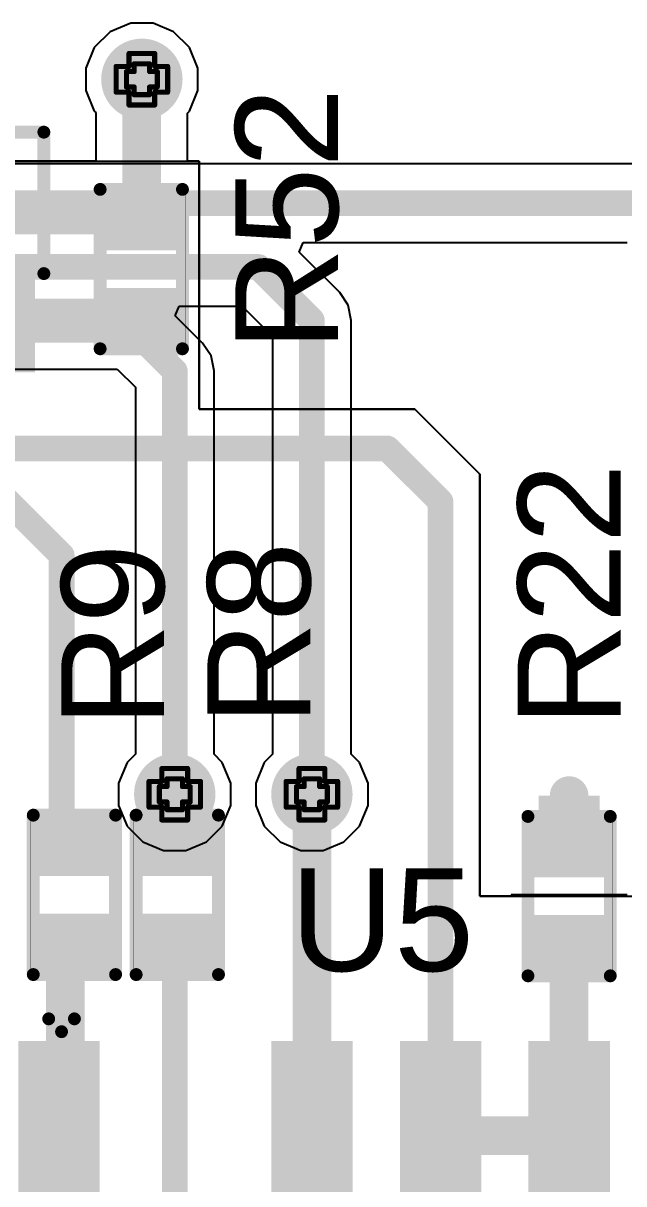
# Model space of a CAD drawing. Header units: inches. Extents: x -5 to 5258, y -4 to 5281.
# Drawn here: x 52.94 to 58.87, y 26.26 to 37.73 of the extents above; entities that cross this region are included whole.
import ezdxf

# ---------------------------------------------------------------- set-up
doc = ezdxf.new("R2010")
doc.units = ezdxf.units.IN
for name, color, linetype in [('Bottom Layer', 5, 'Continuous'), ('Bottom Solder', 6, 'Continuous'), ('Drill Drawing', 1, 'Continuous'), ('Top Layer', 1, 'Continuous'), ('Top Overlay', 2, 'Continuous'), ('Top Paste', 8, 'Continuous'), ('Top Solder', 216, 'Continuous'), ('Via Holes', 16, 'Continuous')]:
    doc.layers.add(name, color=color, linetype=linetype)
doc.styles.add('Arial', font='', dxfattribs={"height": 0.2})
doc.styles.get('Arial').set_extended_font_data('Arial')

# ---------------------------------------------------------------- blocks, each defined once
blk = doc.blocks.new('SOIC_8_0_154___3_90___W______10')
at = {"layer": 'Top Layer'}
for points in [[(-3.474999399999999, 1.6050006), (-3.474999399999999, 2.2049994), (-1.92499996, 2.2049994), (-1.92499996, 1.6050006)], [(1.92499996, 1.6050006), (1.92499996, 2.2049994), (3.474999399999999, 2.2049994), (3.474999399999999, 1.6050006)], [(-3.474999399999999, 0.3350005999999998), (-3.474999399999999, 0.9349993999999998), (-1.92499996, 0.9349994), (-1.92499996, 0.3350006000000001)], [(1.92499996, 0.3350005999999998), (1.92499996, 0.9349993999999998), (3.474999399999999, 0.9349994), (3.474999399999999, 0.3350006000000001)], [(-3.474999399999999, -0.9349994), (-3.474999399999999, -0.3350006000000001), (-1.92499996, -0.3350005999999998), (-1.92499996, -0.9349993999999998)], [(1.92499996, -0.9349994), (1.92499996, -0.3350006000000001), (3.474999399999999, -0.3350005999999998), (3.474999399999999, -0.9349993999999998)], [(-3.474999399999999, -2.2049994), (-3.474999399999999, -1.6050006), (-1.92499996, -1.6050006), (-1.92499996, -2.2049994)], [(1.92499996, -2.2049994), (1.92499996, -1.6050006), (3.474999399999999, -1.6050006), (3.474999399999999, -2.2049994)]]:
    blk.add_hatch(color=1, dxfattribs=at).paths.add_polyline_path(points)
at = {"layer": 'Top Overlay'}
blk.add_hatch(color=2, dxfattribs=at).paths.add_polyline_path([(-1.83820816, 1.62498024), (-1.48260816, 1.62498024), (-1.48260816, 2.20918024), (-1.83820816, 2.20918024)])
at = {"layer": 'Top Paste'}
for points in [[(-3.474999399999999, 1.6050006), (-3.474999399999999, 2.2049994), (-1.92499996, 2.2049994), (-1.92499996, 1.6050006)], [(1.92499996, 1.6050006), (1.92499996, 2.2049994), (3.474999399999999, 2.2049994), (3.474999399999999, 1.6050006)], [(-3.474999399999999, 0.3350005999999998), (-3.474999399999999, 0.9349993999999998), (-1.92499996, 0.9349994), (-1.92499996, 0.3350006000000001)], [(1.92499996, 0.3350005999999998), (1.92499996, 0.9349993999999998), (3.474999399999999, 0.9349994), (3.474999399999999, 0.3350006000000001)], [(-3.474999399999999, -0.9349994), (-3.474999399999999, -0.3350006000000001), (-1.92499996, -0.3350005999999998), (-1.92499996, -0.9349993999999998)], [(1.92499996, -0.9349994), (1.92499996, -0.3350006000000001), (3.474999399999999, -0.3350005999999998), (3.474999399999999, -0.9349993999999998)], [(-3.474999399999999, -2.2049994), (-3.474999399999999, -1.6050006), (-1.92499996, -1.6050006), (-1.92499996, -2.2049994)], [(1.92499996, -2.2049994), (1.92499996, -1.6050006), (3.474999399999999, -1.6050006), (3.474999399999999, -2.2049994)]]:
    blk.add_hatch(color=8, dxfattribs=at).paths.add_polyline_path(points)
at = {"layer": 'Top Solder'}
for points in [[(-3.5765994, 1.5034006), (-3.5765994, 2.3065994), (-1.82339996, 2.3065994), (-1.82339996, 1.5034006)], [(1.82339996, 1.5034006), (1.82339996, 2.3065994), (3.5765994, 2.3065994), (3.5765994, 1.5034006)], [(-3.5765994, 0.2334005999999998), (-3.5765994, 1.0365994), (-1.82339996, 1.0365994), (-1.82339996, 0.2334006000000002)], [(1.82339996, 0.2334005999999998), (1.82339996, 1.0365994), (3.5765994, 1.0365994), (3.5765994, 0.2334006000000002)], [(-3.5765994, -1.0365994), (-3.5765994, -0.2334006000000002), (-1.82339996, -0.2334005999999998), (-1.82339996, -1.0365994)], [(1.82339996, -1.0365994), (1.82339996, -0.2334006000000002), (3.5765994, -0.2334005999999998), (3.5765994, -1.0365994)], [(-3.5765994, -2.3065994), (-3.5765994, -1.5034006), (-1.82339996, -1.5034006), (-1.82339996, -2.3065994)], [(1.82339996, -2.3065994), (1.82339996, -1.5034006), (3.5765994, -1.5034006), (3.5765994, -2.3065994)]]:
    blk.add_hatch(color=216, dxfattribs=at).paths.add_polyline_path(points)
at = {"layer": 'Top Overlay', "const_width": 0.127}
for points in [[(1.8034, 2.5146), (-1.8288, 2.5146)], [(-3.66700054, 1.9304), (-3.79400308, 2.0574)], [(-3.79400054, 1.8034), (-3.79400308, 2.0574)], [(-3.79400054, 1.8034), (-3.66700054, 1.9304)], [(1.8034, -2.5146), (-1.8288, -2.5146)]]:
    blk.add_lwpolyline(points, dxfattribs=at)
at = {"layer": 'Top Overlay', "const_width": 0.0635}
for points in [[(-1.86055, 2.5146, 1), (-1.79705, 2.5146, 1)], [(1.77165, 2.5146, 1), (1.83515, 2.5146, 1)], [(-3.82575308, 2.0574, 1), (-3.76225308, 2.0574, 1)], [(-3.82575308, 2.0574, 1), (-3.76225308, 2.0574, 1)], [(-3.69875054, 1.9304, 1), (-3.63525054, 1.9304, 1)], [(-3.69875054, 1.9304, 1), (-3.63525054, 1.9304, 1)], [(-3.82575054, 1.8034, 1), (-3.76225054, 1.8034, 1)], [(-3.82575054, 1.8034, 1), (-3.76225054, 1.8034, 1)], [(-1.86055, -2.5146, 1), (-1.79705, -2.5146, 1)], [(1.77165, -2.5146, 1), (1.83515, -2.5146, 1)]]:
    blk.add_lwpolyline(points, format="xyb", close=True, dxfattribs=at)
blk = doc.blocks.new('SOIC_8_0_154___3_90___W______11')
at = {"layer": 'Top Layer'}
for points in [[(-3.474999399999999, 1.6050006), (-3.474999399999999, 2.2049994), (-1.92499996, 2.2049994), (-1.92499996, 1.6050006)], [(1.92499996, 1.6050006), (1.92499996, 2.2049994), (3.474999399999999, 2.2049994), (3.474999399999999, 1.6050006)], [(-3.474999399999999, 0.3350005999999998), (-3.474999399999999, 0.9349993999999998), (-1.92499996, 0.9349994), (-1.92499996, 0.3350006000000001)], [(1.92499996, 0.3350005999999998), (1.92499996, 0.9349993999999998), (3.474999399999999, 0.9349994), (3.474999399999999, 0.3350006000000001)], [(-3.474999399999999, -0.9349994), (-3.474999399999999, -0.3350006000000001), (-1.92499996, -0.3350005999999998), (-1.92499996, -0.9349993999999998)], [(1.92499996, -0.9349994), (1.92499996, -0.3350006000000001), (3.474999399999999, -0.3350005999999998), (3.474999399999999, -0.9349993999999998)], [(-3.474999399999999, -2.2049994), (-3.474999399999999, -1.6050006), (-1.92499996, -1.6050006), (-1.92499996, -2.2049994)], [(1.92499996, -2.2049994), (1.92499996, -1.6050006), (3.474999399999999, -1.6050006), (3.474999399999999, -2.2049994)]]:
    blk.add_hatch(color=1, dxfattribs=at).paths.add_polyline_path(points)
at = {"layer": 'Top Overlay'}
blk.add_hatch(color=2, dxfattribs=at).paths.add_polyline_path([(-1.83820816, 1.62576764), (-1.48260816, 1.62576764), (-1.48260816, 2.20996764), (-1.83820816, 2.20996764)])
at = {"layer": 'Top Paste'}
for points in [[(-3.474999399999999, 1.6050006), (-3.474999399999999, 2.2049994), (-1.92499996, 2.2049994), (-1.92499996, 1.6050006)], [(1.92499996, 1.6050006), (1.92499996, 2.2049994), (3.474999399999999, 2.2049994), (3.474999399999999, 1.6050006)], [(-3.474999399999999, 0.3350005999999998), (-3.474999399999999, 0.9349993999999998), (-1.92499996, 0.9349994), (-1.92499996, 0.3350006000000001)], [(1.92499996, 0.3350005999999998), (1.92499996, 0.9349993999999998), (3.474999399999999, 0.9349994), (3.474999399999999, 0.3350006000000001)], [(-3.474999399999999, -0.9349994), (-3.474999399999999, -0.3350006000000001), (-1.92499996, -0.3350005999999998), (-1.92499996, -0.9349993999999998)], [(1.92499996, -0.9349994), (1.92499996, -0.3350006000000001), (3.474999399999999, -0.3350005999999998), (3.474999399999999, -0.9349993999999998)], [(-3.474999399999999, -2.2049994), (-3.474999399999999, -1.6050006), (-1.92499996, -1.6050006), (-1.92499996, -2.2049994)], [(1.92499996, -2.2049994), (1.92499996, -1.6050006), (3.474999399999999, -1.6050006), (3.474999399999999, -2.2049994)]]:
    blk.add_hatch(color=8, dxfattribs=at).paths.add_polyline_path(points)
at = {"layer": 'Top Solder'}
for points in [[(-3.5765994, 1.5034006), (-3.5765994, 2.3065994), (-1.82339996, 2.3065994), (-1.82339996, 1.5034006)], [(1.82339996, 1.5034006), (1.82339996, 2.3065994), (3.5765994, 2.3065994), (3.5765994, 1.5034006)], [(-3.5765994, 0.2334005999999998), (-3.5765994, 1.0365994), (-1.82339996, 1.0365994), (-1.82339996, 0.2334006000000002)], [(1.82339996, 0.2334005999999998), (1.82339996, 1.0365994), (3.5765994, 1.0365994), (3.5765994, 0.2334006000000002)], [(-3.5765994, -1.0365994), (-3.5765994, -0.2334006000000002), (-1.82339996, -0.2334005999999998), (-1.82339996, -1.0365994)], [(1.82339996, -1.0365994), (1.82339996, -0.2334006000000002), (3.5765994, -0.2334005999999998), (3.5765994, -1.0365994)], [(-3.5765994, -2.3065994), (-3.5765994, -1.5034006), (-1.82339996, -1.5034006), (-1.82339996, -2.3065994)], [(1.82339996, -2.3065994), (1.82339996, -1.5034006), (3.5765994, -1.5034006), (3.5765994, -2.3065994)]]:
    blk.add_hatch(color=216, dxfattribs=at).paths.add_polyline_path(points)
at = {"layer": 'Top Overlay', "const_width": 0.127}
for points in [[(1.8034, 2.5146), (-1.8288, 2.5146)], [(-3.66700054, 1.9304), (-3.79400308, 2.0574)], [(-3.79400054, 1.8034), (-3.79400308, 2.0574)], [(-3.79400054, 1.8034), (-3.66700054, 1.9304)], [(1.8034, -2.5146), (-1.8288, -2.5146)]]:
    blk.add_lwpolyline(points, dxfattribs=at)
at = {"layer": 'Top Overlay', "const_width": 0.0635}
for points in [[(-1.86055, 2.5146, 1), (-1.79705, 2.5146, 1)], [(1.77165, 2.5146, 1), (1.83515, 2.5146, 1)], [(-3.82575308, 2.0574, 1), (-3.76225308, 2.0574, 1)], [(-3.82575308, 2.0574, 1), (-3.76225308, 2.0574, 1)], [(-3.69875054, 1.9304, 1), (-3.63525054, 1.9304, 1)], [(-3.69875054, 1.9304, 1), (-3.63525054, 1.9304, 1)], [(-3.82575054, 1.8034, 1), (-3.76225054, 1.8034, 1)], [(-3.82575054, 1.8034, 1), (-3.76225054, 1.8034, 1)], [(-1.86055, -2.5146, 1), (-1.79705, -2.5146, 1)], [(1.77165, -2.5146, 1), (1.83515, -2.5146, 1)]]:
    blk.add_lwpolyline(points, format="xyb", close=True, dxfattribs=at)
blk = doc.blocks.new('R___0402_40')
at = {"layer": 'Top Layer'}
for points in [[(-0.6985, -0.3175), (-0.6985, 0.3175), (-0.2412999999999999, 0.3175), (-0.2413, -0.3175)], [(0.2412999999999999, -0.3175), (0.2413, 0.3175), (0.6985, 0.3175), (0.6985, -0.3175)]]:
    blk.add_hatch(color=1, dxfattribs=at).paths.add_polyline_path(points)
at = {"layer": 'Top Paste'}
for points in [[(-0.6985, -0.3175), (-0.6985, 0.3175), (-0.2412999999999999, 0.3175), (-0.2413, -0.3175)], [(0.2412999999999999, -0.3175), (0.2413, 0.3175), (0.6985, 0.3175), (0.6985, -0.3175)]]:
    blk.add_hatch(color=8, dxfattribs=at).paths.add_polyline_path(points)
at = {"layer": 'Top Solder'}
for points in [[(-0.75350116, -0.37250116), (-0.75350116, 0.37250116), (-0.1862988399999999, 0.37250116), (-0.18629884, -0.37250116)], [(0.1862988399999999, -0.37250116), (0.18629884, 0.37250116), (0.75350116, 0.37250116), (0.75350116, -0.37250116)]]:
    blk.add_hatch(color=216, dxfattribs=at).paths.add_polyline_path(points)
at = {"layer": 'Top Overlay'}
for points, const_width in [([(-0.7874, 0.4064), (0.7874, 0.4064)], 0.127), ([(-0.7874, 0.4064), (-0.7874, -0.4064)], 0.127), ([(0.7874, 0.4064), (0.7874, -0.4064)], 0.127), ([(-0.7874, -0.4064), (0.7874, -0.4064)], 0.127), ([(-0.8128, -0.4318), (0.8128, -0.4318)], 0.0032258)]:
    blk.add_lwpolyline(points, dxfattribs=dict(at, const_width=const_width))
for points, const_width in [([(-0.8191499999999999, 0.4064, 1), (-0.7556499999999999, 0.4064, 1)], 0.0635), ([(-0.8191499999999999, 0.4064, 1), (-0.7556499999999999, 0.4064, 1)], 0.0635), ([(0.7556499999999999, 0.4064, 1), (0.8191499999999999, 0.4064, 1)], 0.0635), ([(0.7556499999999999, 0.4064, 1), (0.8191499999999999, 0.4064, 1)], 0.0635), ([(-0.8191499999999999, -0.4064, 1), (-0.7556499999999999, -0.4064, 1)], 0.0635), ([(-0.8191499999999999, -0.4064, 1), (-0.7556499999999999, -0.4064, 1)], 0.0635), ([(0.7556499999999999, -0.4064, 1), (0.8191499999999999, -0.4064, 1)], 0.0635), ([(0.7556499999999999, -0.4064, 1), (0.8191499999999999, -0.4064, 1)], 0.0635), ([(-0.81360518, -0.4318, 1), (-0.8119948199999999, -0.4318, 1)], 0.0016129), ([(0.8119948199999999, -0.4318, 1), (0.81360518, -0.4318, 1)], 0.0016129)]:
    blk.add_lwpolyline(points, format="xyb", close=True, dxfattribs=dict(at, const_width=const_width))
blk = doc.blocks.new('R___0402_68')
at = {"layer": 'Top Layer'}
for points in [[(-0.6985, -0.3175), (-0.6985, 0.3175), (-0.2412999999999999, 0.3175), (-0.2413, -0.3175)], [(0.2412999999999999, -0.3175), (0.2413, 0.3175), (0.6985, 0.3175), (0.6985, -0.3175)]]:
    blk.add_hatch(color=1, dxfattribs=at).paths.add_polyline_path(points)
at = {"layer": 'Top Paste'}
for points in [[(-0.6985, -0.3175), (-0.6985, 0.3175), (-0.2412999999999999, 0.3175), (-0.2413, -0.3175)], [(0.2412999999999999, -0.3175), (0.2413, 0.3175), (0.6985, 0.3175), (0.6985, -0.3175)]]:
    blk.add_hatch(color=8, dxfattribs=at).paths.add_polyline_path(points)
at = {"layer": 'Top Solder'}
for points in [[(-0.75350116, -0.37250116), (-0.75350116, 0.37250116), (-0.1862988399999999, 0.37250116), (-0.18629884, -0.37250116)], [(0.1862988399999999, -0.37250116), (0.18629884, 0.37250116), (0.75350116, 0.37250116), (0.75350116, -0.37250116)]]:
    blk.add_hatch(color=216, dxfattribs=at).paths.add_polyline_path(points)
at = {"layer": 'Top Overlay'}
for points, const_width in [([(-0.7874, 0.4064), (0.7874, 0.4064)], 0.127), ([(-0.7874, 0.4064), (-0.7874, -0.4064)], 0.127), ([(0.7874, 0.4064), (0.7874, -0.4064)], 0.127), ([(-0.7874, -0.4064), (0.7874, -0.4064)], 0.127), ([(-0.8128, -0.4318), (0.8128, -0.4318)], 0.0032258)]:
    blk.add_lwpolyline(points, dxfattribs=dict(at, const_width=const_width))
for points, const_width in [([(-0.8191499999999999, 0.4064, 1), (-0.7556499999999999, 0.4064, 1)], 0.0635), ([(-0.8191499999999999, 0.4064, 1), (-0.7556499999999999, 0.4064, 1)], 0.0635), ([(0.7556499999999999, 0.4064, 1), (0.8191499999999999, 0.4064, 1)], 0.0635), ([(0.7556499999999999, 0.4064, 1), (0.8191499999999999, 0.4064, 1)], 0.0635), ([(-0.8191499999999999, -0.4064, 1), (-0.7556499999999999, -0.4064, 1)], 0.0635), ([(-0.8191499999999999, -0.4064, 1), (-0.7556499999999999, -0.4064, 1)], 0.0635), ([(0.7556499999999999, -0.4064, 1), (0.8191499999999999, -0.4064, 1)], 0.0635), ([(0.7556499999999999, -0.4064, 1), (0.8191499999999999, -0.4064, 1)], 0.0635), ([(-0.81360518, -0.4318, 1), (-0.8119948199999999, -0.4318, 1)], 0.0016129), ([(0.8119948199999999, -0.4318, 1), (0.81360518, -0.4318, 1)], 0.0016129)]:
    blk.add_lwpolyline(points, format="xyb", close=True, dxfattribs=dict(at, const_width=const_width))
blk = doc.blocks.new('R___0402_81')
at = {"layer": 'Top Layer'}
for points in [[(-0.6985, -0.3175), (-0.6985, 0.3174999999999999), (-0.2413000000000001, 0.3175), (-0.2412999999999999, -0.3174999999999999)], [(0.2413025400000001, -0.3175), (0.2413025399999999, 0.3174999999999999), (0.6985025399999999, 0.3175), (0.6985025399999999, -0.3174999999999999)]]:
    blk.add_hatch(color=1, dxfattribs=at).paths.add_polyline_path(points)
at = {"layer": 'Top Paste'}
for points in [[(-0.6985, -0.3175), (-0.6985, 0.3174999999999999), (-0.2413000000000001, 0.3175), (-0.2412999999999999, -0.3174999999999999)], [(0.2413025400000001, -0.3175), (0.2413025399999999, 0.3174999999999999), (0.6985025399999999, 0.3175), (0.6985025399999999, -0.3174999999999999)]]:
    blk.add_hatch(color=8, dxfattribs=at).paths.add_polyline_path(points)
at = {"layer": 'Top Solder'}
for points in [[(-0.75350116, -0.3725011600000001), (-0.75350116, 0.3725011599999999), (-0.18629884, 0.3725011600000001), (-0.1862988399999999, -0.3725011599999999)], [(0.1863013800000001, -0.3725011600000001), (0.1863013799999999, 0.3725011599999999), (0.7535037, 0.3725011600000001), (0.7535037, -0.3725011599999999)]]:
    blk.add_hatch(color=216, dxfattribs=at).paths.add_polyline_path(points)
at = {"layer": 'Top Overlay'}
for points, const_width in [([(0.7874, 0.4064), (-0.7874, 0.4064)], 0.127), ([(-0.7874, -0.4064), (-0.7874, 0.4064)], 0.127), ([(0.7874, -0.4064), (0.7874, 0.4064)], 0.127), ([(0.7874, -0.4064), (-0.7874, -0.4064)], 0.127), ([(0.8128, -0.4318), (-0.8127974599999999, -0.4318)], 0.0032258)]:
    blk.add_lwpolyline(points, dxfattribs=dict(at, const_width=const_width))
for points, const_width in [([(-0.8191499999999999, 0.4064, 1), (-0.7556499999999999, 0.4064, 1)], 0.0635), ([(-0.8191499999999999, 0.4064, 1), (-0.7556499999999999, 0.4064, 1)], 0.0635), ([(0.7556499999999999, 0.4064, 1), (0.8191499999999999, 0.4064, 1)], 0.0635), ([(0.7556499999999999, 0.4064, 1), (0.8191499999999999, 0.4064, 1)], 0.0635), ([(-0.8191499999999999, -0.4064, 1), (-0.7556499999999999, -0.4064, 1)], 0.0635), ([(-0.8191499999999999, -0.4064, 1), (-0.7556499999999999, -0.4064, 1)], 0.0635), ([(0.7556499999999999, -0.4064, 1), (0.8191499999999999, -0.4064, 1)], 0.0635), ([(0.7556499999999999, -0.4064, 1), (0.8191499999999999, -0.4064, 1)], 0.0635), ([(-0.8136026399999999, -0.4318, 1), (-0.81199228, -0.4318, 1)], 0.0016129), ([(0.8119948199999999, -0.4318, 1), (0.81360518, -0.4318, 1)], 0.0016129)]:
    blk.add_lwpolyline(points, format="xyb", close=True, dxfattribs=dict(at, const_width=const_width))
blk = doc.blocks.new('R___0402_82')
at = {"layer": 'Top Layer'}
for points in [[(-0.6985, -0.3175), (-0.6985, 0.3174999999999999), (-0.2413000000000001, 0.3175), (-0.2412999999999999, -0.3174999999999999)], [(0.2413000000000001, -0.3175), (0.2412999999999999, 0.3174999999999999), (0.6985, 0.3175), (0.6985, -0.3174999999999999)]]:
    blk.add_hatch(color=1, dxfattribs=at).paths.add_polyline_path(points)
at = {"layer": 'Top Paste'}
for points in [[(-0.6985, -0.3175), (-0.6985, 0.3174999999999999), (-0.2413000000000001, 0.3175), (-0.2412999999999999, -0.3174999999999999)], [(0.2413000000000001, -0.3175), (0.2412999999999999, 0.3174999999999999), (0.6985, 0.3175), (0.6985, -0.3174999999999999)]]:
    blk.add_hatch(color=8, dxfattribs=at).paths.add_polyline_path(points)
at = {"layer": 'Top Solder'}
for points in [[(-0.75350116, -0.3725011600000001), (-0.75350116, 0.3725011599999999), (-0.18629884, 0.3725011600000001), (-0.1862988399999999, -0.3725011599999999)], [(0.18629884, -0.3725011600000001), (0.1862988399999999, 0.3725011599999999), (0.75350116, 0.3725011600000001), (0.75350116, -0.3725011599999999)]]:
    blk.add_hatch(color=216, dxfattribs=at).paths.add_polyline_path(points)
at = {"layer": 'Top Overlay'}
for points, const_width in [([(-0.7874, -0.4064), (-0.7874, 0.4064)], 0.127), ([(0.7874, 0.4064), (-0.7874, 0.4064)], 0.127), ([(0.7874, -0.4064), (0.7874, 0.4064)], 0.127), ([(0.7874, -0.4064), (-0.7874, -0.4064)], 0.127), ([(0.8128, -0.4318), (-0.8127974599999999, -0.4318)], 0.0032258)]:
    blk.add_lwpolyline(points, dxfattribs=dict(at, const_width=const_width))
for points, const_width in [([(-0.8191499999999999, 0.4064, 1), (-0.7556499999999999, 0.4064, 1)], 0.0635), ([(-0.8191499999999999, 0.4064, 1), (-0.7556499999999999, 0.4064, 1)], 0.0635), ([(0.7556499999999999, 0.4064, 1), (0.8191499999999999, 0.4064, 1)], 0.0635), ([(0.7556499999999999, 0.4064, 1), (0.8191499999999999, 0.4064, 1)], 0.0635), ([(-0.8191499999999999, -0.4064, 1), (-0.7556499999999999, -0.4064, 1)], 0.0635), ([(-0.8191499999999999, -0.4064, 1), (-0.7556499999999999, -0.4064, 1)], 0.0635), ([(0.7556499999999999, -0.4064, 1), (0.8191499999999999, -0.4064, 1)], 0.0635), ([(0.7556499999999999, -0.4064, 1), (0.8191499999999999, -0.4064, 1)], 0.0635), ([(-0.8136026399999999, -0.4318, 1), (-0.81199228, -0.4318, 1)], 0.0016129), ([(0.8119948199999999, -0.4318, 1), (0.81360518, -0.4318, 1)], 0.0016129)]:
    blk.add_lwpolyline(points, format="xyb", close=True, dxfattribs=dict(at, const_width=const_width))
blk = doc.blocks.new('S___23_90')
at = {"layer": 'Top Layer'}
for points in [[(-0.41000045, 1.46000089), (0.41000045, 1.46000089), (0.41000045, 0.54000019), (-0.41000045, 0.54000019)], [(-1.36000109, -0.54000019), (-0.54000019, -0.54000019), (-0.54000019, -1.46000089), (-1.36000109, -1.46000089)], [(0.54000019, -0.54000019), (1.36000109, -0.54000019), (1.36000109, -1.46000089), (0.54000019, -1.46000089)]]:
    blk.add_hatch(color=1, dxfattribs=at).paths.add_polyline_path(points)
at = {"layer": 'Top Paste'}
for points in [[(-0.41000045, 1.46000089), (0.41000045, 1.46000089), (0.41000045, 0.54000019), (-0.41000045, 0.54000019)], [(-1.36000109, -0.54000019), (-0.54000019, -0.54000019), (-0.54000019, -1.46000089), (-1.36000109, -1.46000089)], [(0.54000019, -0.54000019), (1.36000109, -0.54000019), (1.36000109, -1.46000089), (0.54000019, -1.46000089)]]:
    blk.add_hatch(color=8, dxfattribs=at).paths.add_polyline_path(points)
at = {"layer": 'Top Solder'}
for points in [[(-0.51160045, 1.56160089), (0.51160045, 1.56160089), (0.51160045, 0.43840019), (-0.51160045, 0.43840019)], [(-1.46160109, -0.43840019), (-0.43840019, -0.43840019), (-0.43840019, -1.56160089), (-1.46160109, -1.56160089)], [(0.43840019, -0.43840019), (1.46160109, -0.43840019), (1.46160109, -1.56160089), (0.43840019, -1.56160089)]]:
    blk.add_hatch(color=216, dxfattribs=at).paths.add_polyline_path(points)
at = {"layer": 'Top Overlay', "const_width": 0.127}
for points in [[(-1.5494, -0.5841999999999999), (-1.5494, 0.8128)], [(-1.5494, 0.8128), (-0.5588, 0.8128)], [(0.5588, 0.8128), (1.5494, 0.8128)], [(1.5494, -0.5841999999999999), (1.5494, 0.8128)], [(-0.3302, -0.7874), (0.3302, -0.7874)], [(-1.6764, -1.0414), (-1.5494, -1.1684)], [(-1.6764, -1.2954), (-1.6764, -1.0414)], [(-1.6764, -1.2954), (-1.5494, -1.1684)]]:
    blk.add_lwpolyline(points, dxfattribs=at)
at = {"layer": 'Top Overlay', "const_width": 0.0635}
for points in [[(-1.58115, 0.8128, 1), (-1.51765, 0.8128, 1)], [(-1.58115, 0.8128, 1), (-1.51765, 0.8128, 1)], [(-0.5905499999999999, 0.8128, 1), (-0.52705, 0.8128, 1)], [(0.52705, 0.8128, 1), (0.5905499999999999, 0.8128, 1)], [(1.51765, 0.8128, 1), (1.58115, 0.8128, 1)], [(1.51765, 0.8128, 1), (1.58115, 0.8128, 1)], [(-1.58115, -0.5841999999999999, 1), (-1.51765, -0.5841999999999999, 1)], [(1.51765, -0.5841999999999999, 1), (1.58115, -0.5841999999999999, 1)], [(-0.36195, -0.7874, 1), (-0.29845, -0.7874, 1)], [(0.29845, -0.7874, 1), (0.36195, -0.7874, 1)], [(-1.70815, -1.0414, 1), (-1.64465, -1.0414, 1)], [(-1.70815, -1.0414, 1), (-1.64465, -1.0414, 1)], [(-1.58115, -1.1684, 1), (-1.51765, -1.1684, 1)], [(-1.58115, -1.1684, 1), (-1.51765, -1.1684, 1)], [(-1.70815, -1.2954, 1), (-1.64465, -1.2954, 1)], [(-1.70815, -1.2954, 1), (-1.64465, -1.2954, 1)]]:
    blk.add_lwpolyline(points, format="xyb", close=True, dxfattribs=at)

msp = doc.modelspace()

# ---------------------------------------------------------------- hatches: boundary and pattern name
at = {"layer": 'Bottom Layer'}
h = msp.add_hatch(color=5, dxfattribs=at)
edge = h.paths.add_edge_path()
edge.add_arc((54.10969366, 37.17462974), 0.2999994, 0, 360)
h = msp.add_hatch(color=5, dxfattribs=at)
edge = h.paths.add_edge_path()
edge.add_arc((54.43424723999999, 30.1109126), 0.2999994, 0, 360)
h = msp.add_hatch(color=5, dxfattribs=at)
edge = h.paths.add_edge_path()
edge.add_arc((55.7881536, 30.1109126), 0.2999994, 0, 360)
at = {"layer": 'Bottom Solder'}
h = msp.add_hatch(color=6, dxfattribs=at)
edge = h.paths.add_edge_path()
edge.add_arc((54.10969366, 37.17462974), 0.4015993999999999, 0, 360)
h = msp.add_hatch(color=6, dxfattribs=at)
edge = h.paths.add_edge_path()
edge.add_arc((54.43424723999999, 30.1109126), 0.4015993999999999, 0, 360)
h = msp.add_hatch(color=6, dxfattribs=at)
edge = h.paths.add_edge_path()
edge.add_arc((55.7881536, 30.1109126), 0.4015993999999999, 0, 360)
at = {"layer": 'Top Layer'}
h = msp.add_hatch(color=1, dxfattribs=at)
edge = h.paths.add_edge_path()
edge.add_arc((54.10969366, 37.17462974), 0.2999994, 0, 360)
h = msp.add_hatch(color=1, dxfattribs=at)
edge = h.paths.add_edge_path()
edge.add_arc((54.43424723999999, 30.1109126), 0.2999994, 0, 360)
h = msp.add_hatch(color=1, dxfattribs=at)
edge = h.paths.add_edge_path()
edge.add_arc((55.7881536, 30.1109126), 0.2999994, 0, 360)
msp.add_hatch(color=1, dxfattribs=at).paths.add_polyline_path([(58.0270239, 29.57330382), (58.62914614, 29.57330382), (58.62914614, 30.0981491), (58.0270239, 30.0981491)])
at = {"layer": 'Top Solder'}
h = msp.add_hatch(color=216, dxfattribs=at)
edge = h.paths.add_edge_path()
edge.add_arc((54.10969366, 37.17462974), 0.4015993999999999, 0, 360)
h = msp.add_hatch(color=216, dxfattribs=at)
edge = h.paths.add_edge_path()
edge.add_arc((54.43424723999999, 30.1109126), 0.4015993999999999, 0, 360)
h = msp.add_hatch(color=216, dxfattribs=at)
edge = h.paths.add_edge_path()
edge.add_arc((55.7881536, 30.1109126), 0.4015993999999999, 0, 360)
at = {"layer": 'Via Holes'}
h = msp.add_hatch(color=7, dxfattribs=at)
edge = h.paths.add_edge_path()
edge.add_arc((54.10969366, 37.17462974), 0.1499997, 0, 360)
h = msp.add_hatch(color=7, dxfattribs=at)
edge = h.paths.add_edge_path()
edge.add_arc((54.43424723999999, 30.1109126), 0.1499997, 0, 360)
h = msp.add_hatch(color=7, dxfattribs=at)
edge = h.paths.add_edge_path()
edge.add_arc((55.7881536, 30.1109126), 0.1499997, 0, 360)

# ---------------------------------------------------------------- linework, layer by layer
at = {"layer": 'Bottom Layer'}
for p, q in [((59.06228726, 36.3386116), (12.94038306, 36.3386116)), ((55.66254806, 35.46781324), (55.70142784, 35.56168148)), ((55.70142784, 35.56168148), (58.90138079999999, 35.56168148)), ((56.06283935999999, 35.06752194), (55.66254806, 35.46781324)), ((56.14704798, 34.94149476), (56.06283935999999, 35.06752194)), ((54.43841792, 34.8381701), (54.4772977, 34.93203834)), ((54.4772977, 34.93203834), (55.09957992, 34.93203834)), ((55.09957992, 34.93203834), (55.39968854, 34.63192972)), ((56.17661866, 34.79283617999999), (56.14704798, 34.94149476)), ((54.70894569999999, 34.56764486), (54.43841792, 34.8381701)), ((56.17661866, 30.5059207), (56.17661866, 34.79283617999999)), ((55.39968854, 34.63192972), (55.39968854, 30.5059207)), ((54.79315178, 34.44161768), (54.70894569999999, 34.56764486)), ((54.82272246, 34.2929591), (54.79315178, 34.44161768)), ((48.2852603, 34.31185924), (53.86598573999999, 34.31185924)), ((53.86598573999999, 34.31185924), (54.04579234, 34.13205009999999)), ((54.82272246, 30.50591054), (54.82272246, 34.2929591)), ((54.04579234, 34.13205009999999), (54.04579234, 30.50593086)), ((54.04579234, 30.50593086), (53.96458853999999, 30.42472706)), ((54.90390594, 30.42472706), (54.82272246, 30.50591054)), ((55.39968854, 30.5059207), (55.3184949, 30.42472706)), ((56.2578123, 30.42472706), (56.17661866, 30.5059207)), ((53.96458853999999, 30.42472706), (53.88024784, 30.22111049999999)), ((54.98824663999999, 30.22111049999999), (54.90390594, 30.42472706)), ((55.3184949, 30.42472706), (55.2341542, 30.22111049999999)), ((56.342153, 30.22111049999999), (56.2578123, 30.42472706)), ((53.88024784, 30.22111049999999), (53.88024784, 30.0007147)), ((54.98824663999999, 30.0007147), (54.98824663999999, 30.22111049999999)), ((55.2341542, 30.22111049999999), (55.2341542, 30.0007147)), ((56.342153, 30.0007147), (56.342153, 30.22111049999999)), ((53.88024784, 30.0007147), (53.96458853999999, 29.79709814)), ((54.90390594, 29.79709814), (54.98824663999999, 30.0007147)), ((55.2341542, 30.0007147), (55.3184949, 29.79709814)), ((56.2578123, 29.79709814), (56.342153, 30.0007147)), ((53.96458853999999, 29.79709814), (54.12043278, 29.6412539)), ((54.74806169999999, 29.6412539), (54.90390594, 29.79709814)), ((55.3184949, 29.79709814), (55.47433914, 29.6412539)), ((56.10196806, 29.6412539), (56.2578123, 29.79709814)), ((54.12043278, 29.6412539), (54.32404933999999, 29.5569132)), ((54.54444514, 29.5569132), (54.74806169999999, 29.6412539)), ((55.47433914, 29.6412539), (55.67795569999999, 29.5569132)), ((55.8983515, 29.5569132), (56.10196806, 29.6412539)), ((54.32404933999999, 29.5569132), (54.54444514, 29.5569132)), ((55.67795569999999, 29.5569132), (55.8983515, 29.5569132))]:
    msp.add_line(p, q, dxfattribs=at)
at = {"layer": 'Bottom Layer', "const_width": 0.254}
for points in [[(7.21499446, 35.95014654), (59.06228726, 35.95014654)], [(6.1105034, 35.3205034), (55.26048638, 35.3205034)], [(55.26048638, 35.3205034), (55.7881536, 34.79283617999999)], [(55.7881536, 30.1109126), (55.7881536, 34.79283617999999)], [(3.20269108, 34.7003243), (54.0268922, 34.7003243)], [(54.0268922, 34.7003243), (54.4342574, 34.2929591)], [(54.4342574, 30.1109126), (54.4342574, 34.2929591)]]:
    msp.add_lwpolyline(points, dxfattribs=at)
at = {"layer": 'Bottom Layer', "const_width": 0.127}
for points in [[(55.19698638, 35.3205034, 1), (55.32398637999999, 35.3205034, 1)], [(55.19698638, 35.3205034, 1), (55.32398637999999, 35.3205034, 1)], [(55.7246536, 34.79283617999999, 1), (55.8516536, 34.79283617999999, 1)], [(55.7246536, 34.79283617999999, 1), (55.8516536, 34.79283617999999, 1)], [(53.9633922, 34.7003243, 1), (54.0903922, 34.7003243, 1)], [(53.9633922, 34.7003243, 1), (54.0903922, 34.7003243, 1)], [(54.3707574, 34.2929591, 1), (54.4977574, 34.2929591, 1)], [(54.3707574, 34.2929591, 1), (54.4977574, 34.2929591, 1)], [(54.3707574, 30.1109126, 1), (54.4977574, 30.1109126, 1)], [(55.7246536, 30.1109126, 1), (55.8516536, 30.1109126, 1)]]:
    msp.add_lwpolyline(points, format="xyb", close=True, dxfattribs=at)
at = {"layer": 'Drill Drawing', "const_width": 0.0508}
for points in [[(53.98269366, 37.30162974), (53.98269366, 37.42862974)], [(53.98269366, 37.42862974), (54.23669366, 37.42862974)], [(54.23669366, 37.30162974), (54.23669366, 37.42862974)], [(53.85569366, 37.04762974), (53.85569366, 37.30162974)], [(53.85569366, 37.30162974), (53.98269366, 37.30162974)], [(53.95729366, 37.09842973999999), (53.95729366, 37.25082973999999)], [(53.95729366, 37.25082973999999), (54.03349366, 37.25082973999999)], [(54.03349366, 37.25082973999999), (54.03349366, 37.32702974)], [(54.03349366, 37.32702974), (54.18589365999999, 37.32702974)], [(54.18589365999999, 37.25082973999999), (54.18589365999999, 37.32702974)], [(54.18589365999999, 37.25082973999999), (54.26209366, 37.25082973999999)], [(54.23669366, 37.30162974), (54.36369366, 37.30162974)], [(54.26209366, 37.09842973999999), (54.26209366, 37.25082973999999)], [(54.36369366, 37.04762974), (54.36369366, 37.30162974)], [(53.85569366, 37.04762974), (53.98269366, 37.04762974)], [(53.95729366, 37.09842973999999), (54.03349366, 37.09842973999999)], [(53.98269366, 36.92062974), (53.98269366, 37.04762974)], [(54.03349366, 37.02222974), (54.03349366, 37.09842973999999)], [(54.03349366, 37.02222974), (54.18589365999999, 37.02222974)], [(54.18589365999999, 37.09842973999999), (54.26209366, 37.09842973999999)], [(54.18589365999999, 37.02222974), (54.18589365999999, 37.09842973999999)], [(54.23669366, 37.04762974), (54.36369366, 37.04762974)], [(54.23669366, 36.92062974), (54.23669366, 37.04762974)], [(53.98269366, 36.92062974), (54.23669366, 36.92062974)], [(54.30724724, 30.2379126), (54.30724724, 30.3649126)], [(54.30724724, 30.3649126), (54.56124724, 30.3649126)], [(54.56124724, 30.2379126), (54.56124724, 30.3649126)], [(55.66115360000001, 30.2379126), (55.66115360000001, 30.3649126)], [(55.66115360000001, 30.3649126), (55.9151536, 30.3649126)], [(55.9151536, 30.2379126), (55.9151536, 30.3649126)], [(54.35804724, 30.1871126), (54.35804724, 30.2633126)], [(54.35804724, 30.2633126), (54.51044724, 30.2633126)], [(54.51044724, 30.1871126), (54.51044724, 30.2633126)], [(55.71195359999999, 30.1871126), (55.71195359999999, 30.2633126)], [(55.71195359999999, 30.2633126), (55.86435359999999, 30.2633126)], [(55.86435359999999, 30.1871126), (55.86435359999999, 30.2633126)], [(54.18024724, 29.9839126), (54.18024724, 30.2379126)], [(54.18024724, 30.2379126), (54.30724724, 30.2379126)], [(54.28184724, 30.0347126), (54.28184724, 30.1871126)], [(54.28184724, 30.1871126), (54.35804724, 30.1871126)], [(54.51044724, 30.1871126), (54.58664724, 30.1871126)], [(54.56124724, 30.2379126), (54.68824724, 30.2379126)], [(54.58664724, 30.0347126), (54.58664724, 30.1871126)], [(54.68824724, 29.9839126), (54.68824724, 30.2379126)], [(55.5341536, 29.9839126), (55.5341536, 30.2379126)], [(55.5341536, 30.2379126), (55.66115360000001, 30.2379126)], [(55.63575359999999, 30.0347126), (55.63575359999999, 30.1871126)], [(55.63575359999999, 30.1871126), (55.71195359999999, 30.1871126)], [(55.86435359999999, 30.1871126), (55.94055359999999, 30.1871126)], [(55.9151536, 30.2379126), (56.04215359999999, 30.2379126)], [(55.94055359999999, 30.0347126), (55.94055359999999, 30.1871126)], [(56.04215359999999, 29.9839126), (56.04215359999999, 30.2379126)], [(54.28184724, 30.0347126), (54.35804724, 30.0347126)], [(54.35804724, 29.9585126), (54.35804724, 30.0347126)], [(54.51044724, 30.0347126), (54.58664724, 30.0347126)], [(54.51044724, 29.9585126), (54.51044724, 30.0347126)], [(55.63575359999999, 30.0347126), (55.71195359999999, 30.0347126)], [(55.71195359999999, 29.9585126), (55.71195359999999, 30.0347126)], [(55.86435359999999, 30.0347126), (55.94055359999999, 30.0347126)], [(55.86435359999999, 29.9585126), (55.86435359999999, 30.0347126)], [(54.18024724, 29.9839126), (54.30724724, 29.9839126)], [(54.30724724, 29.8569126), (54.30724724, 29.9839126)], [(54.35804724, 29.9585126), (54.51044724, 29.9585126)], [(54.56124724, 29.9839126), (54.68824724, 29.9839126)], [(54.56124724, 29.8569126), (54.56124724, 29.9839126)], [(55.5341536, 29.9839126), (55.66115360000001, 29.9839126)], [(55.66115360000001, 29.8569126), (55.66115360000001, 29.9839126)], [(55.71195359999999, 29.9585126), (55.86435359999999, 29.9585126)], [(55.9151536, 29.9839126), (56.04215359999999, 29.9839126)], [(55.9151536, 29.8569126), (55.9151536, 29.9839126)], [(54.30724724, 29.8569126), (54.56124724, 29.8569126)], [(55.66115360000001, 29.8569126), (55.9151536, 29.8569126)]]:
    msp.add_lwpolyline(points, dxfattribs=at)
at = {"layer": 'Drill Drawing', "const_width": 0.0254}
for points in [[(53.96999366, 37.42862974, 1), (53.99539366, 37.42862974, 1)], [(53.96999366, 37.42862974, 1), (53.99539366, 37.42862974, 1)], [(54.22399366, 37.42862974, 1), (54.24939366, 37.42862974, 1)], [(54.22399366, 37.42862974, 1), (54.24939366, 37.42862974, 1)], [(53.84299365999999, 37.30162974, 1), (53.86839366, 37.30162974, 1)], [(53.84299365999999, 37.30162974, 1), (53.86839366, 37.30162974, 1)], [(53.94459366, 37.25082973999999, 1), (53.96999366, 37.25082973999999, 1)], [(53.94459366, 37.25082973999999, 1), (53.96999366, 37.25082973999999, 1)], [(53.96999366, 37.30162974, 1), (53.99539366, 37.30162974, 1)], [(53.96999366, 37.30162974, 1), (53.99539366, 37.30162974, 1)], [(54.02079366, 37.32702974, 1), (54.04619365999999, 37.32702974, 1)], [(54.02079366, 37.32702974, 1), (54.04619365999999, 37.32702974, 1)], [(54.02079366, 37.25082973999999, 1), (54.04619365999999, 37.25082973999999, 1)], [(54.02079366, 37.25082973999999, 1), (54.04619365999999, 37.25082973999999, 1)], [(54.17319366, 37.32702974, 1), (54.19859366, 37.32702974, 1)], [(54.17319366, 37.32702974, 1), (54.19859366, 37.32702974, 1)], [(54.17319366, 37.25082973999999, 1), (54.19859366, 37.25082973999999, 1)], [(54.17319366, 37.25082973999999, 1), (54.19859366, 37.25082973999999, 1)], [(54.22399366, 37.30162974, 1), (54.24939366, 37.30162974, 1)], [(54.22399366, 37.30162974, 1), (54.24939366, 37.30162974, 1)], [(54.24939366, 37.25082973999999, 1), (54.27479366, 37.25082973999999, 1)], [(54.24939366, 37.25082973999999, 1), (54.27479366, 37.25082973999999, 1)], [(54.35099365999999, 37.30162974, 1), (54.37639366, 37.30162974, 1)], [(54.35099365999999, 37.30162974, 1), (54.37639366, 37.30162974, 1)], [(53.84299365999999, 37.04762974, 1), (53.86839366, 37.04762974, 1)], [(53.84299365999999, 37.04762974, 1), (53.86839366, 37.04762974, 1)], [(53.94459366, 37.09842973999999, 1), (53.96999366, 37.09842973999999, 1)], [(53.94459366, 37.09842973999999, 1), (53.96999366, 37.09842973999999, 1)], [(53.96999366, 37.04762974, 1), (53.99539366, 37.04762974, 1)], [(53.96999366, 37.04762974, 1), (53.99539366, 37.04762974, 1)], [(54.02079366, 37.09842973999999, 1), (54.04619365999999, 37.09842973999999, 1)], [(54.02079366, 37.09842973999999, 1), (54.04619365999999, 37.09842973999999, 1)], [(54.02079366, 37.02222974, 1), (54.04619365999999, 37.02222974, 1)], [(54.02079366, 37.02222974, 1), (54.04619365999999, 37.02222974, 1)], [(54.17319366, 37.09842973999999, 1), (54.19859366, 37.09842973999999, 1)], [(54.17319366, 37.09842973999999, 1), (54.19859366, 37.09842973999999, 1)], [(54.17319366, 37.02222974, 1), (54.19859366, 37.02222974, 1)], [(54.17319366, 37.02222974, 1), (54.19859366, 37.02222974, 1)], [(54.22399366, 37.04762974, 1), (54.24939366, 37.04762974, 1)], [(54.22399366, 37.04762974, 1), (54.24939366, 37.04762974, 1)], [(54.24939366, 37.09842973999999, 1), (54.27479366, 37.09842973999999, 1)], [(54.24939366, 37.09842973999999, 1), (54.27479366, 37.09842973999999, 1)], [(54.35099365999999, 37.04762974, 1), (54.37639366, 37.04762974, 1)], [(54.35099365999999, 37.04762974, 1), (54.37639366, 37.04762974, 1)], [(53.96999366, 36.92062974, 1), (53.99539366, 36.92062974, 1)], [(53.96999366, 36.92062974, 1), (53.99539366, 36.92062974, 1)], [(54.22399366, 36.92062974, 1), (54.24939366, 36.92062974, 1)], [(54.22399366, 36.92062974, 1), (54.24939366, 36.92062974, 1)], [(54.29454724, 30.3649126, 1), (54.31994724, 30.3649126, 1)], [(54.29454724, 30.3649126, 1), (54.31994724, 30.3649126, 1)], [(54.54854724, 30.3649126, 1), (54.57394724, 30.3649126, 1)], [(54.54854724, 30.3649126, 1), (54.57394724, 30.3649126, 1)], [(55.6484536, 30.3649126, 1), (55.67385359999999, 30.3649126, 1)], [(55.6484536, 30.3649126, 1), (55.67385359999999, 30.3649126, 1)], [(55.90245359999999, 30.3649126, 1), (55.9278536, 30.3649126, 1)], [(55.90245359999999, 30.3649126, 1), (55.9278536, 30.3649126, 1)], [(54.34534724, 30.2633126, 1), (54.37074723999999, 30.2633126, 1)], [(54.34534724, 30.2633126, 1), (54.37074723999999, 30.2633126, 1)], [(54.49774724, 30.2633126, 1), (54.52314724, 30.2633126, 1)], [(54.49774724, 30.2633126, 1), (54.52314724, 30.2633126, 1)], [(55.69925359999999, 30.2633126, 1), (55.7246536, 30.2633126, 1)], [(55.69925359999999, 30.2633126, 1), (55.7246536, 30.2633126, 1)], [(55.8516536, 30.2633126, 1), (55.8770536, 30.2633126, 1)], [(55.8516536, 30.2633126, 1), (55.8770536, 30.2633126, 1)], [(54.16754723999999, 30.2379126, 1), (54.19294724, 30.2379126, 1)], [(54.16754723999999, 30.2379126, 1), (54.19294724, 30.2379126, 1)], [(54.26914724, 30.1871126, 1), (54.29454724, 30.1871126, 1)], [(54.26914724, 30.1871126, 1), (54.29454724, 30.1871126, 1)], [(54.29454724, 30.2379126, 1), (54.31994724, 30.2379126, 1)], [(54.29454724, 30.2379126, 1), (54.31994724, 30.2379126, 1)], [(54.34534724, 30.1871126, 1), (54.37074723999999, 30.1871126, 1)], [(54.34534724, 30.1871126, 1), (54.37074723999999, 30.1871126, 1)], [(54.49774724, 30.1871126, 1), (54.52314724, 30.1871126, 1)], [(54.49774724, 30.1871126, 1), (54.52314724, 30.1871126, 1)], [(54.54854724, 30.2379126, 1), (54.57394724, 30.2379126, 1)], [(54.54854724, 30.2379126, 1), (54.57394724, 30.2379126, 1)], [(54.57394724, 30.1871126, 1), (54.59934724, 30.1871126, 1)], [(54.57394724, 30.1871126, 1), (54.59934724, 30.1871126, 1)], [(54.67554723999999, 30.2379126, 1), (54.70094724, 30.2379126, 1)], [(54.67554723999999, 30.2379126, 1), (54.70094724, 30.2379126, 1)], [(55.5214536, 30.2379126, 1), (55.5468536, 30.2379126, 1)], [(55.5214536, 30.2379126, 1), (55.5468536, 30.2379126, 1)], [(55.6230536, 30.1871126, 1), (55.6484536, 30.1871126, 1)], [(55.6230536, 30.1871126, 1), (55.6484536, 30.1871126, 1)], [(55.6484536, 30.2379126, 1), (55.67385359999999, 30.2379126, 1)], [(55.6484536, 30.2379126, 1), (55.67385359999999, 30.2379126, 1)], [(55.69925359999999, 30.1871126, 1), (55.7246536, 30.1871126, 1)], [(55.69925359999999, 30.1871126, 1), (55.7246536, 30.1871126, 1)], [(55.8516536, 30.1871126, 1), (55.8770536, 30.1871126, 1)], [(55.8516536, 30.1871126, 1), (55.8770536, 30.1871126, 1)], [(55.90245359999999, 30.2379126, 1), (55.9278536, 30.2379126, 1)], [(55.90245359999999, 30.2379126, 1), (55.9278536, 30.2379126, 1)], [(55.9278536, 30.1871126, 1), (55.9532536, 30.1871126, 1)], [(55.9278536, 30.1871126, 1), (55.9532536, 30.1871126, 1)], [(56.0294536, 30.2379126, 1), (56.0548536, 30.2379126, 1)], [(56.0294536, 30.2379126, 1), (56.0548536, 30.2379126, 1)], [(54.26914724, 30.0347126, 1), (54.29454724, 30.0347126, 1)], [(54.26914724, 30.0347126, 1), (54.29454724, 30.0347126, 1)], [(54.34534724, 30.0347126, 1), (54.37074723999999, 30.0347126, 1)], [(54.34534724, 30.0347126, 1), (54.37074723999999, 30.0347126, 1)], [(54.49774724, 30.0347126, 1), (54.52314724, 30.0347126, 1)], [(54.49774724, 30.0347126, 1), (54.52314724, 30.0347126, 1)], [(54.57394724, 30.0347126, 1), (54.59934724, 30.0347126, 1)], [(54.57394724, 30.0347126, 1), (54.59934724, 30.0347126, 1)], [(55.6230536, 30.0347126, 1), (55.6484536, 30.0347126, 1)], [(55.6230536, 30.0347126, 1), (55.6484536, 30.0347126, 1)], [(55.69925359999999, 30.0347126, 1), (55.7246536, 30.0347126, 1)], [(55.69925359999999, 30.0347126, 1), (55.7246536, 30.0347126, 1)], [(55.8516536, 30.0347126, 1), (55.8770536, 30.0347126, 1)], [(55.8516536, 30.0347126, 1), (55.8770536, 30.0347126, 1)], [(55.9278536, 30.0347126, 1), (55.9532536, 30.0347126, 1)], [(55.9278536, 30.0347126, 1), (55.9532536, 30.0347126, 1)], [(54.16754723999999, 29.9839126, 1), (54.19294724, 29.9839126, 1)], [(54.16754723999999, 29.9839126, 1), (54.19294724, 29.9839126, 1)], [(54.29454724, 29.9839126, 1), (54.31994724, 29.9839126, 1)], [(54.29454724, 29.9839126, 1), (54.31994724, 29.9839126, 1)], [(54.34534724, 29.9585126, 1), (54.37074723999999, 29.9585126, 1)], [(54.34534724, 29.9585126, 1), (54.37074723999999, 29.9585126, 1)], [(54.49774724, 29.9585126, 1), (54.52314724, 29.9585126, 1)], [(54.49774724, 29.9585126, 1), (54.52314724, 29.9585126, 1)], [(54.54854724, 29.9839126, 1), (54.57394724, 29.9839126, 1)], [(54.54854724, 29.9839126, 1), (54.57394724, 29.9839126, 1)], [(54.67554723999999, 29.9839126, 1), (54.70094724, 29.9839126, 1)], [(54.67554723999999, 29.9839126, 1), (54.70094724, 29.9839126, 1)], [(55.5214536, 29.9839126, 1), (55.5468536, 29.9839126, 1)], [(55.5214536, 29.9839126, 1), (55.5468536, 29.9839126, 1)], [(55.6484536, 29.9839126, 1), (55.67385359999999, 29.9839126, 1)], [(55.6484536, 29.9839126, 1), (55.67385359999999, 29.9839126, 1)], [(55.69925359999999, 29.9585126, 1), (55.7246536, 29.9585126, 1)], [(55.69925359999999, 29.9585126, 1), (55.7246536, 29.9585126, 1)], [(55.8516536, 29.9585126, 1), (55.8770536, 29.9585126, 1)], [(55.8516536, 29.9585126, 1), (55.8770536, 29.9585126, 1)], [(55.90245359999999, 29.9839126, 1), (55.9278536, 29.9839126, 1)], [(55.90245359999999, 29.9839126, 1), (55.9278536, 29.9839126, 1)], [(56.0294536, 29.9839126, 1), (56.0548536, 29.9839126, 1)], [(56.0294536, 29.9839126, 1), (56.0548536, 29.9839126, 1)], [(54.29454724, 29.8569126, 1), (54.31994724, 29.8569126, 1)], [(54.29454724, 29.8569126, 1), (54.31994724, 29.8569126, 1)], [(54.54854724, 29.8569126, 1), (54.57394724, 29.8569126, 1)], [(54.54854724, 29.8569126, 1), (54.57394724, 29.8569126, 1)], [(55.6484536, 29.8569126, 1), (55.67385359999999, 29.8569126, 1)], [(55.6484536, 29.8569126, 1), (55.67385359999999, 29.8569126, 1)], [(55.90245359999999, 29.8569126, 1), (55.9278536, 29.8569126, 1)], [(55.90245359999999, 29.8569126, 1), (55.9278536, 29.8569126, 1)]]:
    msp.add_lwpolyline(points, format="xyb", close=True, dxfattribs=at)
at = {"layer": 'Top Layer'}
for p, q in [((53.99949575999999, 37.72862914), (53.7958792, 37.64428844)), ((54.21989156, 37.72862914), (53.99949575999999, 37.72862914)), ((54.42350811999999, 37.64428844), (54.21989156, 37.72862914)), ((53.7958792, 37.64428844), (53.64003495999999, 37.4884442)), ((54.57935236, 37.4884442), (54.42350811999999, 37.64428844)), ((53.64003495999999, 37.4884442), (53.55569426, 37.28482764)), ((54.66369305999999, 37.28482764), (54.57935236, 37.4884442)), ((53.55569426, 37.28482764), (53.55569426, 37.06443184)), ((54.66369305999999, 37.06443184), (54.66369305999999, 37.28482764)), ((53.55569426, 37.06443184), (53.64003495999999, 36.86081528)), ((54.57935236, 36.86081528), (54.66369305999999, 37.06443184)), ((53.64003495999999, 36.86081528), (53.65368492, 36.84716531999999)), ((53.65368492, 36.84716531999999), (53.65368492, 36.36544162)), ((54.56009915999999, 36.84156208), (54.57935236, 36.86081528)), ((54.56009915999999, 36.36544162), (54.56009915999999, 36.84156208)), ((49.8413913, 36.36544162), (54.67559042, 36.36544162)), ((53.65368492, 36.36544162), (52.70723266, 36.36544162)), ((54.67559042, 36.36544162), (54.56009915999999, 36.36544162)), ((54.67559042, 36.36544162), (54.67559042, 33.91646505999999)), ((54.67559042, 35.28680014), (54.67559042, 36.36544162)), ((54.67559042, 34.34700014), (54.67559042, 35.28680014)), ((54.67559042, 33.91646505999999), (54.67559042, 34.34700014)), ((54.67559042, 33.91646505999999), (56.8041536, 33.91646505999999)), ((56.8041536, 33.91646505999999), (54.67559042, 33.91646505999999)), ((56.8041536, 33.91646505999999), (57.44661866, 33.274)), ((57.44661866, 33.274), (56.8041536, 33.91646505999999)), ((57.44661866, 33.274), (57.44661866, 29.10454174)), ((57.44661866, 29.10454174), (57.44661866, 33.274)), ((57.44661866, 29.10454174), (60.05136072, 29.10454174)), ((57.75611766, 29.10454174), (57.44661866, 29.10454174)), ((58.89911766, 29.11724174), (57.75611766, 29.11724174)), ((57.75611766, 29.11724174), (57.75611766, 29.10454174))]:
    msp.add_line(p, q, dxfattribs=at)
for points, const_width in [([(54.10689204, 37.17182812), (54.10969366, 37.17462974)], 0.3809999999999999), ([(54.10689204, 35.77429472), (54.10689204, 37.17182812)], 0.3809999999999999), ([(51.52257666, 35.76940014), (54.10409042000001, 35.76940014)], 0.254), ([(54.10304394, 35.77044661999999), (54.10689204, 35.77429472)], 0.3809999999999999), ([(52.5525238, 34.81554378), (54.10420218, 34.81554378)], 0.3809999999999999), ([(21.72428726, 33.528), (56.53198244, 33.528)], 0.254), ([(56.53198244, 33.528), (57.0581536, 33.00182884)], 0.254), ([(52.76999859999999, 33.02), (53.31789692, 32.47210167999999)], 0.254), ([(57.0581536, 26.79832334), (57.0581536, 33.00182884)], 0.254), ([(53.31789692, 29.5882187), (53.31789692, 32.47210167999999)], 0.254), ([(54.43425231999999, 29.58714682), (54.43425231999999, 30.11090752)], 0.3809999999999999), ([(55.7881536, 26.79832334), (55.7881536, 30.1109126)], 0.3809999999999999), ([(58.32772942, 29.57438077999999), (58.32772942, 30.09815164)], 0.3809999999999999), ([(54.43424723999999, 30.1109126), (54.43425231999999, 30.11090752)], 0.254), ([(53.31681996, 29.58714174), (53.31789692, 29.5882187)], 0.254), ([(54.43425231999999, 29.58714682), (54.4342574, 29.58714174)], 0.254), ([(58.32665246, 29.57330382), (58.32772942, 29.57438077999999)], 0.2032), ([(53.35399286, 28.6092392), (53.39209286, 28.6473392)], 0.3809999999999999), ([(53.35399286, 26.86090894), (53.35399286, 28.6092392)], 0.3809999999999999), ([(53.39209286, 28.6473392), (53.44381488, 28.6473392)], 0.3809999999999999), ([(58.32761766, 26.79885928), (58.32761766, 28.63464174)], 0.3809999999999999), ([(54.4342574, 26.10696836), (54.4342574, 28.64734174)], 0.254), ([(58.3270741, 28.6351853), (58.32761766, 28.63464174)], 0.254), ([(58.32761766, 28.63464174), (58.32959886, 28.63266054)], 0.254), ([(58.32959886, 28.02706358), (58.32959886, 28.63266054)], 0.254), ([(58.32959886, 28.02706358), (58.33158006, 28.02508238)], 0.254), ([(53.29138694, 26.79830302), (53.35399286, 26.86090894)], 0.3809999999999999), ([(58.26840263999999, 26.7385673), (58.32761766, 26.79778232)], 0.3809999999999999), ([(57.1179198, 26.7385673), (58.26840263999999, 26.7385673)], 0.3809999999999999)]:
    msp.add_lwpolyline(points, dxfattribs=dict(at, const_width=const_width))
for points, const_width in [([(54.01164203999999, 37.17182812, 1), (54.20214204, 37.17182812, 1)], 0.1905), ([(54.01164203999999, 37.17182812, 1), (54.20214204, 37.17182812, 1)], 0.1905), ([(54.01444366, 37.17462974, 1), (54.20494366, 37.17462974, 1)], 0.1905), ([(54.00779394, 35.77044661999999, 1), (54.19829393999999, 35.77044661999999, 1)], 0.1905), ([(54.01164203999999, 35.77429472, 1), (54.20214204, 35.77429472, 1)], 0.1905), ([(54.01164203999999, 35.77429472, 1), (54.20214204, 35.77429472, 1)], 0.1905), ([(54.04059041999999, 35.76940014, 1), (54.16759042, 35.76940014, 1)], 0.127), ([(54.00895217999999, 34.81554378, 1), (54.19945217999999, 34.81554378, 1)], 0.1905), ([(56.46848244, 33.528, 1), (56.59548244, 33.528, 1)], 0.127), ([(56.46848244, 33.528, 1), (56.59548244, 33.528, 1)], 0.127), ([(56.9946536, 33.00182884, 1), (57.12165359999999, 33.00182884, 1)], 0.127), ([(56.9946536, 33.00182884, 1), (57.12165359999999, 33.00182884, 1)], 0.127), ([(53.25439692, 32.47210167999999, 1), (53.38139692, 32.47210167999999, 1)], 0.127), ([(53.25439692, 32.47210167999999, 1), (53.38139692, 32.47210167999999, 1)], 0.127), ([(54.33900232, 30.11090752, 1), (54.52950232, 30.11090752, 1)], 0.1905), ([(55.69290359999999, 30.1109126, 1), (55.88340359999999, 30.1109126, 1)], 0.1905), ([(58.23247941999999, 30.09815164, 1), (58.42297942, 30.09815164, 1)], 0.1905), ([(54.37074723999999, 30.1109126, 1), (54.49774724, 30.1109126, 1)], 0.127), ([(54.37075231999999, 30.11090752, 1), (54.49775232, 30.11090752, 1)], 0.127), ([(53.25331996, 29.58714174, 1), (53.38031996, 29.58714174, 1)], 0.127), ([(53.25439692, 29.5882187, 1), (53.38139692, 29.5882187, 1)], 0.127), ([(53.25439692, 29.5882187, 1), (53.38139692, 29.5882187, 1)], 0.127), ([(54.33900232, 29.58714682, 1), (54.52950232, 29.58714682, 1)], 0.1905), ([(54.37075231999999, 29.58714682, 1), (54.49775232, 29.58714682, 1)], 0.127), ([(54.3707574, 29.58714174, 1), (54.4977574, 29.58714174, 1)], 0.127), ([(58.23247941999999, 29.57438077999999, 1), (58.42297942, 29.57438077999999, 1)], 0.1905), ([(58.27585246, 29.57330382, 1), (58.37745245999999, 29.57330382, 1)], 0.1016), ([(58.27692942, 29.57438077999999, 1), (58.37852941999999, 29.57438077999999, 1)], 0.1016), ([(53.25874285999999, 28.6092392, 1), (53.44924286, 28.6092392, 1)], 0.1905), ([(53.25874285999999, 28.6092392, 1), (53.44924286, 28.6092392, 1)], 0.1905), ([(53.29684286, 28.6473392, 1), (53.48734286000001, 28.6473392, 1)], 0.1905), ([(53.29684286, 28.6473392, 1), (53.48734286000001, 28.6473392, 1)], 0.1905), ([(53.34856487999999, 28.6473392, 1), (53.53906488, 28.6473392, 1)], 0.1905), ([(58.23236765999999, 28.63464174, 1), (58.42286765999999, 28.63464174, 1)], 0.1905), ([(54.3707574, 28.64734174, 1), (54.4977574, 28.64734174, 1)], 0.127), ([(58.2635741, 28.6351853, 1), (58.39057409999999, 28.6351853, 1)], 0.127), ([(58.26411766, 28.63464174, 1), (58.39111766, 28.63464174, 1)], 0.127), ([(58.26411766, 28.63464174, 1), (58.39111766, 28.63464174, 1)], 0.127), ([(58.26609885999999, 28.63266054, 1), (58.39309885999999, 28.63266054, 1)], 0.127), ([(58.26609885999999, 28.63266054, 1), (58.39309885999999, 28.63266054, 1)], 0.127), ([(58.26609885999999, 28.02706358, 1), (58.39309885999999, 28.02706358, 1)], 0.127), ([(58.26609885999999, 28.02706358, 1), (58.39309885999999, 28.02706358, 1)], 0.127), ([(58.26808006, 28.02508238, 1), (58.39508006, 28.02508238, 1)], 0.127), ([(53.19613694, 26.79830302, 1), (53.38663694, 26.79830302, 1)], 0.1905), ([(53.25874285999999, 26.86090894, 1), (53.44924286, 26.86090894, 1)], 0.1905), ([(53.25874285999999, 26.86090894, 1), (53.44924286, 26.86090894, 1)], 0.1905), ([(55.69290359999999, 26.79832334, 1), (55.88340359999999, 26.79832334, 1)], 0.1905), ([(58.23236765999999, 26.79885928, 1), (58.42286765999999, 26.79885928, 1)], 0.1905), ([(58.23236765999999, 26.79778232, 1), (58.42286765999999, 26.79778232, 1)], 0.1905), ([(57.0226698, 26.7385673, 1), (57.2131698, 26.7385673, 1)], 0.1905), ([(56.9946536, 26.79832334, 1), (57.12165359999999, 26.79832334, 1)], 0.127), ([(58.17315264, 26.7385673, 1), (58.36365264, 26.7385673, 1)], 0.1905), ([(58.17315264, 26.7385673, 1), (58.36365264, 26.7385673, 1)], 0.1905)]:
    msp.add_lwpolyline(points, format="xyb", close=True, dxfattribs=dict(at, const_width=const_width))

# ---------------------------------------------------------------- block references
msp.add_blockref('S___23_90', (51.59262223999999, 35.83944572))
for name, p, rotation in [('R___0402_40', (54.10409042000001, 35.29950014), 90), ('R___0402_81', (53.44381488, 29.11724174), 270), ('R___0402_82', (54.4596574, 29.11724174), 270), ('R___0402_68', (58.32761766, 29.10454174), 90), ('SOIC_8_0_154___3_90___W______11', (51.38638693999999, 24.09830334), 270), ('SOIC_8_0_154___3_90___W______10', (57.6931536, 24.09832366), 270)]:
    msp.add_blockref(name, p, dxfattribs=dict(rotation=rotation))

# ---------------------------------------------------------------- texts
at = {"layer": 'Top Overlay', "style": 'Arial'}
for s, p in [('R52', (56.04740378, 34.48781774)), ('R22', (58.83534842, 30.7767736)), ('R9', (54.32916998, 30.77354272)), ('R8', (55.77215159999999, 30.79038546))]:
    msp.add_text(s, height=1.016, rotation=90, dxfattribs=at).set_placement(p)
msp.add_text('U5', height=1.016, dxfattribs=at).set_placement((55.57482408, 28.36428668))

doc.saveas('drawing.dxf')
